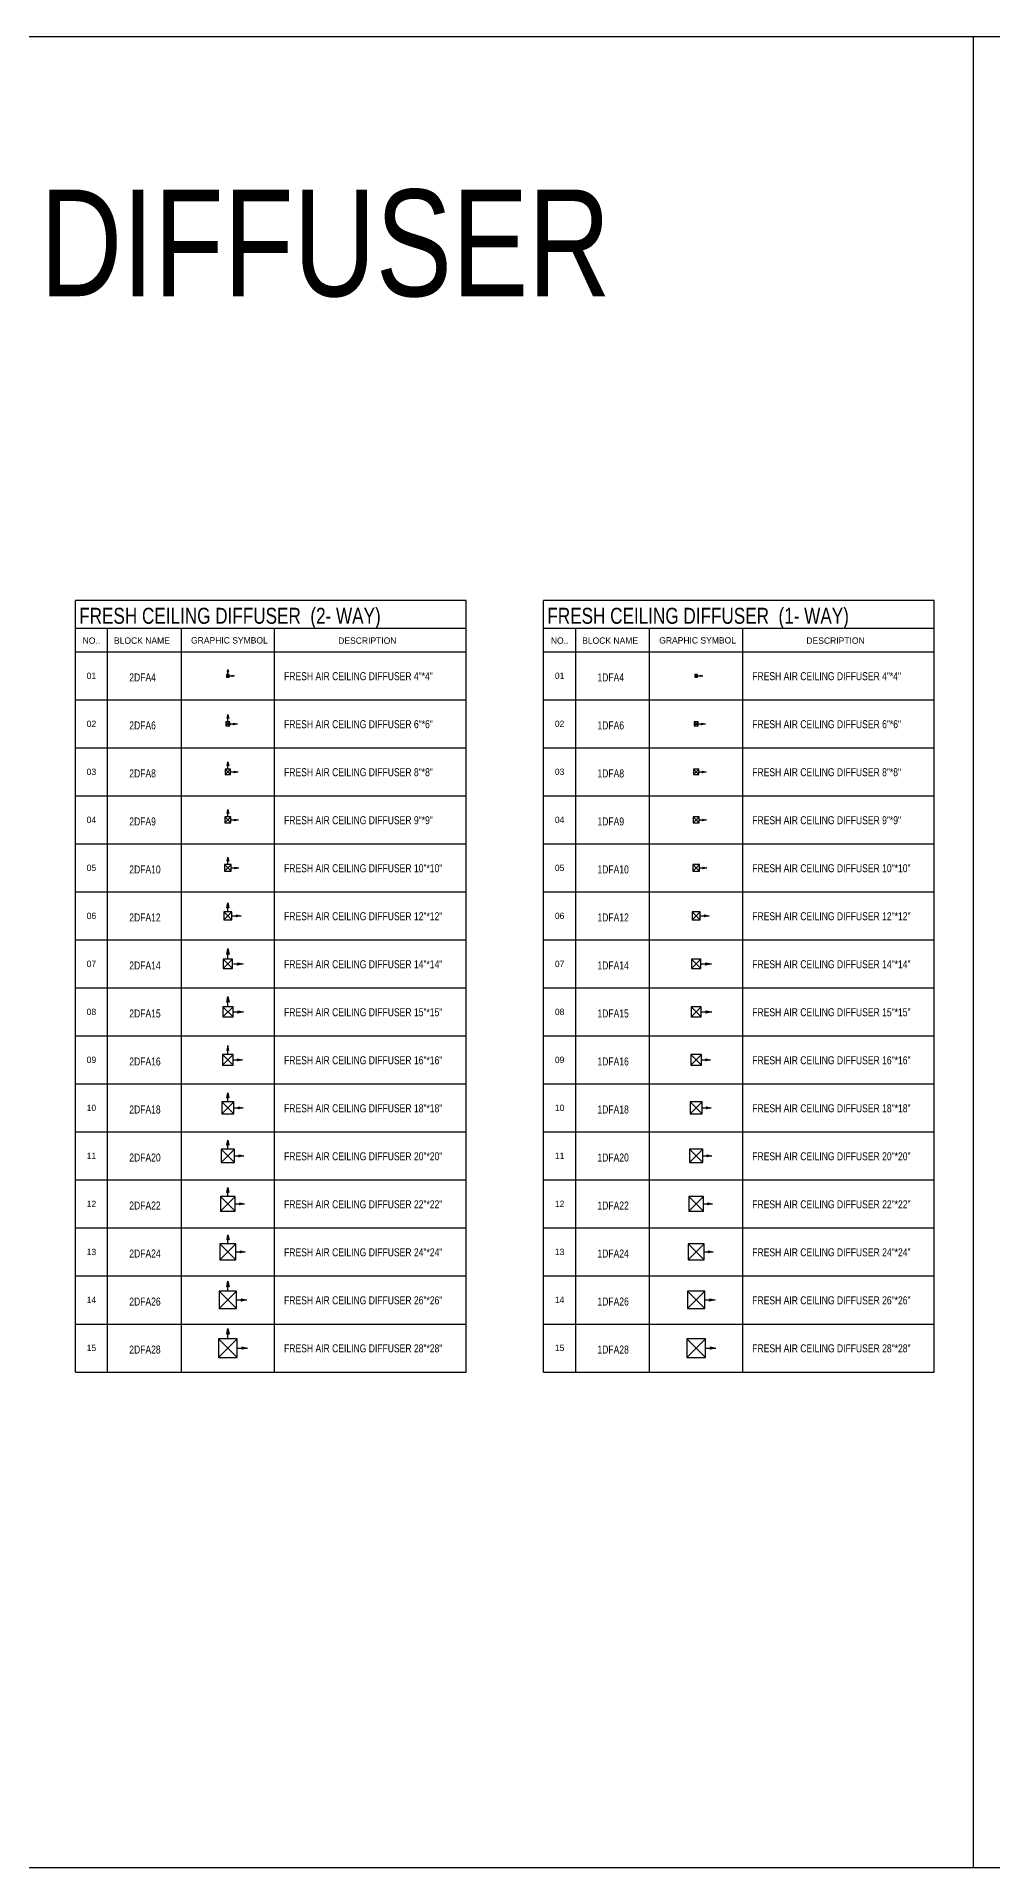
# Model space of a CAD drawing. Header units: millimetres. Extents: x 259256 to 648017, y 366981 to 480499.
# Drawn here: x 469895 to 505728, y 411861 to 480499 of the extents above; entities that cross this region are included whole.
import ezdxf
from ezdxf.enums import TextEntityAlignment as Align

# ---------------------------------------------------------------- set-up
doc = ezdxf.new("R2010")
doc.units = ezdxf.units.MM
doc.layers.get('0').update_dxf_attribs({"color": 254})
for name, color, linetype in [('11-F-A-DUCT', 11, 'Continuous'), ('40-REFERENCE-DRAWINGS-0-35', 40, 'Continuous'), ('FRESH GRILL', 13, 'Continuous')]:
    doc.layers.add(name, color=color, linetype=linetype)
doc.styles.add('STENCIL', font='stencil.shx')
doc.styles.add('style2', font='stencil.shx')

# ---------------------------------------------------------------- blocks, each defined once
blk = doc.blocks.new('2DFA4')
at = {"color": 13}
for p, q in [((50, 50), (-50, -50)), ((-50, 50), (50, -50)), ((-20, 144), (0, 244)), ((-20, 144), (0, 152)), ((0, 75), (0, 244)), ((0, 244), (20, 144)), ((20, 144), (0, 152)), ((75, 0), (244, 0)), ((144, 20), (244, 0)), ((144, 20), (152, 0)), ((144, -20), (152, 0)), ((244, 0), (144, -20))]:
    blk.add_line(p, q, dxfattribs=at)
at = {"color": 12}
blk.add_lwpolyline([(-50, -50), (50, -50), (50, 50), (-50, 50)], close=True, dxfattribs=at)
at = {"color": 13}
for points in [[(-20, 144), (0, 152), (0, 244)], [(20, 144), (0, 152), (0, 244)], [(144, 20), (152, 0), (244, 0)], [(144, -20), (152, 0), (244, 0)]]:
    blk.add_solid(points, dxfattribs=at)
blk = doc.blocks.new('2DFA6')
at = {"color": 13}
for p, q in [((75, 75), (-75, -75)), ((-75, 75), (75, -75)), ((-30, 203.125), (0, 353.125)), ((-30, 203.125), (0, 215.625)), ((0, 100), (0, 353.125)), ((0, 353.125), (30, 203.125)), ((30, 203.125), (0, 215.625)), ((100, 0), (353.125, 0)), ((203.125, 30), (353.125, 0)), ((203.125, 30), (215.625, 0)), ((203.125, -30), (215.625, 0)), ((353.125, 0), (203.125, -30))]:
    blk.add_line(p, q, dxfattribs=at)
at = {"color": 12}
blk.add_lwpolyline([(-75, -75), (75, -75), (75, 75), (-75, 75)], close=True, dxfattribs=at)
at = {"color": 13}
for points in [[(-30, 203.125), (0, 215.625), (0, 353.125)], [(30, 203.125), (0, 215.625), (0, 353.125)], [(203.125, 30), (215.625, 0), (353.125, 0)], [(203.125, -30), (215.625, 0), (353.125, 0)]]:
    blk.add_solid(points, dxfattribs=at)
blk = doc.blocks.new('2DFA8')
at = {"color": 13}
for p, q in [((100, 100), (-100, -100)), ((-100, 100), (100, -100)), ((-30, 228.125), (0, 378.125)), ((-30, 228.125), (0, 240.625)), ((0, 125), (0, 378.125)), ((0, 378.125), (30, 228.125)), ((30, 228.125), (0, 240.625)), ((125, 0), (378.125, 0)), ((228.125, 30), (378.125, 0)), ((228.125, 30), (240.625, 0)), ((228.125, -30), (240.625, 0)), ((378.125, 0), (228.125, -30))]:
    blk.add_line(p, q, dxfattribs=at)
at = {"color": 12}
blk.add_lwpolyline([(-100, -100), (100, -100), (100, 100), (-100, 100)], close=True, dxfattribs=at)
at = {"color": 13}
for points in [[(-30, 228.125), (0, 240.625), (0, 378.125)], [(30, 228.125), (0, 240.625), (0, 378.125)], [(228.125, 30), (240.625, 0), (378.125, 0)], [(228.125, -30), (240.625, 0), (378.125, 0)]]:
    blk.add_solid(points, dxfattribs=at)
blk = doc.blocks.new('2DFA10')
at = {"color": 13}
for p, q in [((125, 125), (-125, -125)), ((-125, 125), (125, -125)), ((-30, 253.125), (0, 403.125)), ((-30, 253.125), (0, 265.625)), ((0, 150), (0, 403.125)), ((0, 403.125), (30, 253.125)), ((30, 253.125), (0, 265.625)), ((150, 0), (403.125, 0)), ((253.125, 30), (403.125, 0)), ((253.125, 30), (265.625, 0)), ((253.125, -30), (265.625, 0)), ((403.125, 0), (253.125, -30))]:
    blk.add_line(p, q, dxfattribs=at)
at = {"color": 12}
blk.add_lwpolyline([(-125, -125), (125, -125), (125, 125), (-125, 125)], close=True, dxfattribs=at)
at = {"color": 13}
for points in [[(-30, 253.125), (0, 265.625), (0, 403.125)], [(30, 253.125), (0, 265.625), (0, 403.125)], [(253.125, 30), (265.625, 0), (403.125, 0)], [(253.125, -30), (265.625, 0), (403.125, 0)]]:
    blk.add_solid(points, dxfattribs=at)
blk = doc.blocks.new('2DFA12')
at = {"color": 13}
for p, q in [((150, 150), (-150, -150)), ((-150, 150), (150, -150)), ((-37.5, 303.90625), (0, 491.40625)), ((-37.5, 303.90625), (0, 319.53125)), ((0, 175), (0, 491.40625)), ((0, 491.40625), (37.5, 303.90625)), ((37.5, 303.90625), (0, 319.53125)), ((175, 0), (491.40625, 0)), ((303.90625, 37.5), (491.40625, 0)), ((303.90625, 37.5), (319.53125, 0)), ((303.90625, -37.5), (319.53125, 0)), ((491.40625, 0), (303.90625, -37.5))]:
    blk.add_line(p, q, dxfattribs=at)
at = {"color": 12}
blk.add_lwpolyline([(-150, -150), (150, -150), (150, 150), (-150, 150)], close=True, dxfattribs=at)
at = {"color": 13}
for points in [[(-37.5, 303.90625), (0, 319.53125), (0, 491.40625)], [(37.5, 303.90625), (0, 319.53125), (0, 491.40625)], [(303.90625, 37.5), (319.53125, 0), (491.40625, 0)], [(303.90625, -37.5), (319.53125, 0), (491.40625, 0)]]:
    blk.add_solid(points, dxfattribs=at)
blk = doc.blocks.new('2DFA14')
at = {"color": 13}
for p, q in [((175, 175), (-175, -175)), ((-175, 175), (175, -175)), ((-44, 355), (0, 573)), ((-44, 355), (0, 373)), ((0, 204), (0, 573)), ((0, 573), (44, 355)), ((44, 355), (0, 373)), ((204, 0), (573, 0)), ((355, 44), (573, 0)), ((355, 44), (373, 0)), ((355, -44), (373, 0)), ((573, 0), (355, -44))]:
    blk.add_line(p, q, dxfattribs=at)
at = {"color": 12}
blk.add_lwpolyline([(-175, -175), (175, -175), (175, 175), (-175, 175)], close=True, dxfattribs=at)
at = {"color": 13}
for points in [[(-44, 355), (0, 373), (0, 573)], [(44, 355), (0, 373), (0, 573)], [(355, 44), (373, 0), (573, 0)], [(355, -44), (373, 0), (573, 0)]]:
    blk.add_solid(points, dxfattribs=at)
blk = doc.blocks.new('2DFA16')
at = {"color": 13}
for p, q in [((200, 200), (-200, -200)), ((-200, 200), (200, -200)), ((0, 541.40625), (-37.5, 353.90625)), ((-37.5, 353.90625), (0, 369.53125)), ((0, 225), (0, 541.40625)), ((37.5, 353.90625), (0, 541.40625)), ((37.5, 353.90625), (0, 369.53125)), ((225, 0), (541.40625, 0)), ((353.90625, 37.5), (541.40625, 0)), ((353.90625, 37.5), (369.53125, 0)), ((353.90625, -37.5), (369.53125, 0)), ((541.40625, 0), (353.90625, -37.5))]:
    blk.add_line(p, q, dxfattribs=at)
at = {"color": 12}
blk.add_lwpolyline([(-200, -200), (200, -200), (200, 200), (-200, 200)], close=True, dxfattribs=at)
at = {"color": 13}
for points in [[(-37.5, 353.90625), (0, 369.53125), (0, 541.40625)], [(37.5, 353.90625), (0, 369.53125), (0, 541.40625)], [(353.90625, 37.5), (369.53125, 0), (541.40625, 0)], [(353.90625, -37.5), (369.53125, 0), (541.40625, 0)]]:
    blk.add_solid(points, dxfattribs=at)
blk = doc.blocks.new('2DFA18')
at = {"color": 13}
for p, q in [((225, 225), (-225, -225)), ((-225, 225), (225, -225)), ((-37.5, 378.90625), (0, 566.40625)), ((-37.5, 378.90625), (0, 394.53125)), ((0, 250), (0, 566.40625)), ((0, 566.40625), (37.5, 378.90625)), ((37.5, 378.90625), (0, 394.53125)), ((250, 0), (566.40625, 0)), ((378.90625, 37.5), (566.40625, 0)), ((378.90625, 37.5), (394.53125, 0)), ((378.90625, -37.5), (394.53125, 0)), ((566.40625, 0), (378.90625, -37.5))]:
    blk.add_line(p, q, dxfattribs=at)
at = {"color": 12}
blk.add_lwpolyline([(-225, -225), (225, -225), (225, 225), (-225, 225)], close=True, dxfattribs=at)
at = {"color": 13}
for points in [[(-37.5, 378.90625), (0, 394.53125), (0, 566.40625)], [(37.5, 378.90625), (0, 394.53125), (0, 566.40625)], [(378.90625, 37.5), (394.53125, 0), (566.40625, 0)], [(378.90625, -37.5), (394.53125, 0), (566.40625, 0)]]:
    blk.add_solid(points, dxfattribs=at)
blk = doc.blocks.new('2DFA20')
at = {"color": 13}
for p, q in [((250, 250), (-250, -250)), ((-250, 250), (250, -250)), ((-37.5, 403.90625), (0, 591.40625)), ((-37.5, 403.90625), (0, 419.53125)), ((0, 275), (0, 591.40625)), ((0, 591.40625), (37.5, 403.90625)), ((37.5, 403.90625), (0, 419.53125)), ((275, 0), (591.40625, 0)), ((403.90625, 37.5), (591.40625, 0)), ((403.90625, 37.5), (419.53125, 0)), ((403.90625, -37.5), (419.53125, 0)), ((591.40625, 0), (403.90625, -37.5))]:
    blk.add_line(p, q, dxfattribs=at)
at = {"color": 12}
blk.add_lwpolyline([(-250, -250), (250, -250), (250, 250), (-250, 250)], close=True, dxfattribs=at)
at = {"color": 13}
for points in [[(-37.5, 403.90625), (0, 419.53125), (0, 591.40625)], [(37.5, 403.90625), (0, 419.53125), (0, 591.40625)], [(403.90625, 37.5), (419.53125, 0), (591.40625, 0)], [(403.90625, -37.5), (419.53125, 0), (591.40625, 0)]]:
    blk.add_solid(points, dxfattribs=at)
blk = doc.blocks.new('2DFA22')
at = {"color": 13}
for p, q in [((275, 275), (-275, -275)), ((-275, 275), (275, -275)), ((-37.5, 428.90625), (0, 616.40625)), ((-37.5, 428.90625), (0, 444.53125)), ((0, 300), (0, 616.40625)), ((0, 616.40625), (37.5, 428.90625)), ((37.5, 428.90625), (0, 444.53125)), ((300, 0), (616.40625, 0)), ((428.90625, 37.5), (616.40625, 0)), ((428.90625, 37.5), (444.53125, 0)), ((428.90625, -37.5), (444.53125, 0)), ((616.40625, 0), (428.90625, -37.5))]:
    blk.add_line(p, q, dxfattribs=at)
at = {"color": 12}
blk.add_lwpolyline([(-275, -275), (275, -275), (275, 275), (-275, 275)], close=True, dxfattribs=at)
at = {"color": 13}
for points in [[(-37.5, 428.90625), (0, 444.53125), (0, 616.40625)], [(37.5, 428.90625), (0, 444.53125), (0, 616.40625)], [(428.90625, 37.5), (444.53125, 0), (616.40625, 0)], [(428.90625, -37.5), (444.53125, 0), (616.40625, 0)]]:
    blk.add_solid(points, dxfattribs=at)
blk = doc.blocks.new('2DFA24')
at = {"color": 13}
for p, q in [((300, 300), (-300, -300)), ((-300, 300), (300, -300)), ((-37, 454), (0, 641)), ((-37, 454), (0, 470)), ((0, 325), (0, 641)), ((0, 641), (38, 454)), ((38, 454), (0, 470)), ((325, 0), (641, 0)), ((454, 38), (641, 0)), ((454, 38), (470, 0)), ((454, -37), (470, 0)), ((641, 0), (454, -37))]:
    blk.add_line(p, q, dxfattribs=at)
at = {"color": 12}
blk.add_lwpolyline([(-300, -300), (300, -300), (300, 300), (-300, 300)], close=True, dxfattribs=at)
at = {"color": 13}
for points in [[(-37, 454), (0, 470), (0, 641)], [(38, 454), (0, 470), (0, 641)], [(454, 38), (470, 0), (641, 0)], [(454, -37), (470, 0), (641, 0)]]:
    blk.add_solid(points, dxfattribs=at)
blk = doc.blocks.new('2DFA26')
at = {"color": 13}
for p, q in [((-42, 495), (0, 706)), ((0, 350), (0, 706)), ((0, 706), (42, 495)), ((325, 325), (-325, -325)), ((-325, 325), (325, -325)), ((-42, 495), (0, 513)), ((42, 495), (0, 513)), ((350, 0), (706, 0)), ((495, 42), (706, 0)), ((495, 42), (513, 0)), ((495, -42), (513, 0)), ((706, 0), (495, -42))]:
    blk.add_line(p, q, dxfattribs=at)
at = {"color": 12}
blk.add_lwpolyline([(-325, -325), (325, -325), (325, 325), (-325, 325)], close=True, dxfattribs=at)
at = {"color": 13}
for points in [[(-42, 495), (0, 513), (0, 706)], [(42, 495), (0, 513), (0, 706)], [(495, 42), (513, 0), (706, 0)], [(495, -42), (513, 0), (706, 0)]]:
    blk.add_solid(points, dxfattribs=at)
blk = doc.blocks.new('2DFA28')
at = {"color": 13}
for p, q in [((-42, 520), (0, 731)), ((0, 375), (0, 731)), ((0, 731), (42, 520)), ((350, 350), (-350, -350)), ((-350, 350), (350, -350)), ((-42, 520), (0, 538)), ((42, 520), (0, 538)), ((375, 0), (731, 0)), ((520, 42), (731, 0)), ((520, 42), (538, 0)), ((520, -42), (538, 0)), ((731, 0), (520, -42))]:
    blk.add_line(p, q, dxfattribs=at)
at = {"color": 12}
blk.add_lwpolyline([(-350, -350), (350, -350), (350, 350), (-350, 350)], close=True, dxfattribs=at)
at = {"color": 13}
for points in [[(-42, 520), (0, 538), (0, 731)], [(42, 520), (0, 538), (0, 731)], [(520, 42), (538, 0), (731, 0)], [(520, -42), (538, 0), (731, 0)]]:
    blk.add_solid(points, dxfattribs=at)
blk = doc.blocks.new('1DFA4')
at = {"color": 13}
for p, q in [((50, 50), (-50, -50)), ((-50, 50), (50, -50)), ((75, 0), (244, 0)), ((144, 20), (244, 0)), ((144, 20), (152, 0)), ((144, -20), (152, 0)), ((244, 0), (144, -20))]:
    blk.add_line(p, q, dxfattribs=at)
at = {"color": 12}
blk.add_lwpolyline([(-50, -50), (50, -50), (50, 50), (-50, 50)], close=True, dxfattribs=at)
at = {"color": 13}
for points in [[(144, 20), (152, 0), (244, 0)], [(144, -20), (152, 0), (244, 0)]]:
    blk.add_solid(points, dxfattribs=at)
blk = doc.blocks.new('1DFA6')
at = {"color": 13}
for p, q in [((75, 75), (-75, -75)), ((-75, 75), (75, -75)), ((100, 0), (353.125, 0)), ((203.125, 30), (353.125, 0)), ((203.125, 30), (215.625, 0)), ((203.125, -30), (215.625, 0)), ((353.125, 0), (203.125, -30))]:
    blk.add_line(p, q, dxfattribs=at)
at = {"color": 12}
blk.add_lwpolyline([(-75, -75), (75, -75), (75, 75), (-75, 75)], close=True, dxfattribs=at)
at = {"color": 13}
for points in [[(203.125, 30), (215.625, 0), (353.125, 0)], [(203.125, -30), (215.625, 0), (353.125, 0)]]:
    blk.add_solid(points, dxfattribs=at)
blk = doc.blocks.new('1DFA8')
at = {"color": 13}
for p, q in [((100, 100), (-100, -100)), ((-100, 100), (100, -100)), ((125, 0), (378.125, 0)), ((228.125, 30), (378.125, 0)), ((228.125, 30), (240.625, 0)), ((228.125, -30), (240.625, 0)), ((378.125, 0), (228.125, -30))]:
    blk.add_line(p, q, dxfattribs=at)
at = {"color": 12}
blk.add_lwpolyline([(-100, -100), (100, -100), (100, 100), (-100, 100)], close=True, dxfattribs=at)
at = {"color": 13}
for points in [[(228.125, 30), (240.625, 0), (378.125, 0)], [(228.125, -30), (240.625, 0), (378.125, 0)]]:
    blk.add_solid(points, dxfattribs=at)
blk = doc.blocks.new('1DFA10')
at = {"color": 13}
for p, q in [((125, 125), (-125, -125)), ((-125, 125), (125, -125)), ((150, 0), (403.125, 0)), ((253.125, 30), (403.125, 0)), ((253.125, 30), (265.625, 0)), ((253.125, -30), (265.625, 0)), ((403.125, 0), (253.125, -30))]:
    blk.add_line(p, q, dxfattribs=at)
at = {"color": 12}
blk.add_lwpolyline([(-125, -125), (125, -125), (125, 125), (-125, 125)], close=True, dxfattribs=at)
at = {"color": 13}
for points in [[(253.125, 30), (265.625, 0), (403.125, 0)], [(253.125, -30), (265.625, 0), (403.125, 0)]]:
    blk.add_solid(points, dxfattribs=at)
blk = doc.blocks.new('1DFA12')
at = {"color": 13}
for p, q in [((150, 150), (-150, -150)), ((-150, 150), (150, -150)), ((175, 0), (491.40625, 0)), ((303.90625, 37.5), (491.40625, 0)), ((303.90625, 37.5), (319.53125, 0)), ((303.90625, -37.5), (319.53125, 0)), ((491.40625, 0), (303.90625, -37.5))]:
    blk.add_line(p, q, dxfattribs=at)
at = {"color": 12}
blk.add_lwpolyline([(-150, -150), (150, -150), (150, 150), (-150, 150)], close=True, dxfattribs=at)
at = {"color": 13}
for points in [[(303.90625, 37.5), (319.53125, 0), (491.40625, 0)], [(303.90625, -37.5), (319.53125, 0), (491.40625, 0)]]:
    blk.add_solid(points, dxfattribs=at)
blk = doc.blocks.new('1DFA14')
at = {"color": 13}
for p, q in [((175, 175), (-175, -175)), ((-175, 175), (175, -175)), ((204, 0), (573, 0)), ((355, 44), (573, 0)), ((355, 44), (373, 0)), ((355, -44), (373, 0)), ((573, 0), (355, -44))]:
    blk.add_line(p, q, dxfattribs=at)
at = {"color": 12}
blk.add_lwpolyline([(-175, -175), (175, -175), (175, 175), (-175, 175)], close=True, dxfattribs=at)
at = {"color": 13}
for points in [[(355, 44), (373, 0), (573, 0)], [(355, -44), (373, 0), (573, 0)]]:
    blk.add_solid(points, dxfattribs=at)
blk = doc.blocks.new('1DFA16')
at = {"color": 13}
for p, q in [((200, 200), (-200, -200)), ((-200, 200), (200, -200)), ((225, 0), (541.40625, 0)), ((353.90625, 37.5), (541.40625, 0)), ((353.90625, 37.5), (369.53125, 0)), ((353.90625, -37.5), (369.53125, 0)), ((541.40625, 0), (353.90625, -37.5))]:
    blk.add_line(p, q, dxfattribs=at)
at = {"color": 12}
blk.add_lwpolyline([(-200, -200), (200, -200), (200, 200), (-200, 200)], close=True, dxfattribs=at)
at = {"color": 13}
for points in [[(353.90625, 37.5), (369.53125, 0), (541.40625, 0)], [(353.90625, -37.5), (369.53125, 0), (541.40625, 0)]]:
    blk.add_solid(points, dxfattribs=at)
blk = doc.blocks.new('1DFA18')
at = {"color": 13}
for p, q in [((225, 225), (-225, -225)), ((-225, 225), (225, -225)), ((250, 0), (566.40625, 0)), ((378.90625, 37.5), (566.40625, 0)), ((378.90625, 37.5), (394.53125, 0)), ((378.90625, -37.5), (394.53125, 0)), ((566.40625, 0), (378.90625, -37.5))]:
    blk.add_line(p, q, dxfattribs=at)
at = {"color": 12}
blk.add_lwpolyline([(-225, -225), (225, -225), (225, 225), (-225, 225)], close=True, dxfattribs=at)
at = {"color": 13}
for points in [[(378.90625, 37.5), (394.53125, 0), (566.40625, 0)], [(378.90625, -37.5), (394.53125, 0), (566.40625, 0)]]:
    blk.add_solid(points, dxfattribs=at)
blk = doc.blocks.new('1DFA20')
at = {"color": 13}
for p, q in [((250, 250), (-250, -250)), ((-250, 250), (250, -250)), ((275, 0), (591.40625, 0)), ((403.90625, 37.5), (591.40625, 0)), ((403.90625, 37.5), (419.53125, 0)), ((403.90625, -37.5), (419.53125, 0)), ((591.40625, 0), (403.90625, -37.5))]:
    blk.add_line(p, q, dxfattribs=at)
at = {"color": 12}
blk.add_lwpolyline([(-250, -250), (250, -250), (250, 250), (-250, 250)], close=True, dxfattribs=at)
at = {"color": 13}
for points in [[(403.90625, 37.5), (419.53125, 0), (591.40625, 0)], [(403.90625, -37.5), (419.53125, 0), (591.40625, 0)]]:
    blk.add_solid(points, dxfattribs=at)
blk = doc.blocks.new('1DFA22')
at = {"color": 13}
for p, q in [((275, 275), (-275, -275)), ((-275, 275), (275, -275)), ((300, 0), (616.40625, 0)), ((428.90625, 37.5), (616.40625, 0)), ((428.90625, 37.5), (444.53125, 0)), ((428.90625, -37.5), (444.53125, 0)), ((616.40625, 0), (428.90625, -37.5))]:
    blk.add_line(p, q, dxfattribs=at)
at = {"color": 12}
blk.add_lwpolyline([(-275, -275), (275, -275), (275, 275), (-275, 275)], close=True, dxfattribs=at)
at = {"color": 13}
for points in [[(428.90625, 37.5), (444.53125, 0), (616.40625, 0)], [(428.90625, -37.5), (444.53125, 0), (616.40625, 0)]]:
    blk.add_solid(points, dxfattribs=at)
blk = doc.blocks.new('1DFA24')
at = {"color": 13}
for p, q in [((300, 300), (-300, -300)), ((-300, 300), (300, -300)), ((325, 0), (641, 0)), ((454, 38), (641, 0)), ((454, 38), (470, 0)), ((454, -37), (470, 0)), ((641, 0), (454, -37))]:
    blk.add_line(p, q, dxfattribs=at)
at = {"color": 12}
blk.add_lwpolyline([(-300, -300), (300, -300), (300, 300), (-300, 300)], close=True, dxfattribs=at)
at = {"color": 13}
for points in [[(454, 38), (470, 0), (641, 0)], [(454, -37), (470, 0), (641, 0)]]:
    blk.add_solid(points, dxfattribs=at)
blk = doc.blocks.new('1DFA26')
at = {"color": 13}
for p, q in [((325, 325), (-325, -325)), ((-325, 325), (325, -325)), ((350, 0), (706, 0)), ((495, 42), (706, 0)), ((495, 42), (513, 0)), ((495, -42), (513, 0)), ((706, 0), (495, -42))]:
    blk.add_line(p, q, dxfattribs=at)
at = {"color": 12}
blk.add_lwpolyline([(-325, -325), (325, -325), (325, 325), (-325, 325)], close=True, dxfattribs=at)
at = {"color": 13}
for points in [[(495, 42), (513, 0), (706, 0)], [(495, -42), (513, 0), (706, 0)]]:
    blk.add_solid(points, dxfattribs=at)
blk = doc.blocks.new('1DFA28')
at = {"color": 13}
for p, q in [((350, 350), (-350, -350)), ((-350, 350), (350, -350)), ((375, 0), (731, 0)), ((520, 42), (731, 0)), ((520, 42), (538, 0)), ((520, -42), (538, 0)), ((731, 0), (520, -42))]:
    blk.add_line(p, q, dxfattribs=at)
at = {"color": 12}
blk.add_lwpolyline([(-350, -350), (350, -350), (350, 350), (-350, 350)], close=True, dxfattribs=at)
at = {"color": 13}
for points in [[(520, 42), (538, 0), (731, 0)], [(520, -42), (538, 0), (731, 0)]]:
    blk.add_solid(points, dxfattribs=at)
blk = doc.blocks.new('2DFA9')
at = {"color": 13}
for p, q in [((112.5, 112.5), (-112.5, -112.5)), ((-112.5, 112.5), (112.5, -112.5)), ((-30, 240.625), (0, 390.625)), ((-30, 240.625), (0, 253.125)), ((0, 137.5), (0, 390.625)), ((0, 390.625), (30, 240.625)), ((30, 240.625), (0, 253.125)), ((137.5, 0), (390.625, 0)), ((240.625, 30), (390.625, 0)), ((240.625, 30), (253.125, 0)), ((240.625, -30), (253.125, 0)), ((390.625, 0), (240.625, -30))]:
    blk.add_line(p, q, dxfattribs=at)
at = {"color": 12}
blk.add_lwpolyline([(-112.5, -112.5), (112.5, -112.5), (112.5, 112.5), (-112.5, 112.5)], close=True, dxfattribs=at)
at = {"color": 13}
for points in [[(-30, 240.625), (0, 253.125), (0, 390.625)], [(30, 240.625), (0, 253.125), (0, 390.625)], [(240.625, 30), (253.125, 0), (390.625, 0)], [(240.625, -30), (253.125, 0), (390.625, 0)]]:
    blk.add_solid(points, dxfattribs=at)
blk = doc.blocks.new('2DFA15')
at = {"color": 13}
for p, q in [((188, 188), (-188, -188)), ((-188, 188), (188, -188)), ((-44, 363), (0, 582)), ((-44, 363), (0, 381)), ((0, 212), (0, 582)), ((0, 582), (44, 363)), ((44, 363), (0, 381)), ((212, 0), (582, 0)), ((363, 44), (582, 0)), ((363, 44), (381, 0)), ((363, -44), (381, 0)), ((582, 0), (363, -44))]:
    blk.add_line(p, q, dxfattribs=at)
at = {"color": 12}
blk.add_lwpolyline([(-188, -188), (188, -188), (188, 188), (-188, 188)], close=True, dxfattribs=at)
at = {"color": 13}
for points in [[(-44, 363), (0, 381), (0, 582)], [(44, 363), (0, 381), (0, 582)], [(363, 44), (381, 0), (582, 0)], [(363, -44), (381, 0), (582, 0)]]:
    blk.add_solid(points, dxfattribs=at)
blk = doc.blocks.new('1DFA15')
at = {"color": 13}
for p, q in [((188, 188), (-188, -188)), ((-188, 188), (188, -188)), ((212, 0), (582, 0)), ((363, 44), (582, 0)), ((363, 44), (381, 0)), ((363, -44), (381, 0)), ((582, 0), (363, -44))]:
    blk.add_line(p, q, dxfattribs=at)
at = {"color": 12}
blk.add_lwpolyline([(-188, -188), (188, -188), (188, 188), (-188, 188)], close=True, dxfattribs=at)
at = {"color": 13}
for points in [[(363, 44), (381, 0), (582, 0)], [(363, -44), (381, 0), (582, 0)]]:
    blk.add_solid(points, dxfattribs=at)
blk = doc.blocks.new('1DFA9')
at = {"color": 13}
for p, q in [((112.5, 112.5), (-112.5, -112.5)), ((-112.5, 112.5), (112.5, -112.5)), ((137.5, 0), (390.625, 0)), ((240.625, 30), (390.625, 0)), ((240.625, 30), (253.125, 0)), ((240.625, -30), (253.125, 0)), ((390.625, 0), (240.625, -30))]:
    blk.add_line(p, q, dxfattribs=at)
at = {"color": 12}
blk.add_lwpolyline([(-112.5, -112.5), (112.5, -112.5), (112.5, 112.5), (-112.5, 112.5)], close=True, dxfattribs=at)
at = {"color": 13}
for points in [[(240.625, 30), (253.125, 0), (390.625, 0)], [(240.625, -30), (253.125, 0), (390.625, 0)]]:
    blk.add_solid(points, dxfattribs=at)

msp = doc.modelspace()

# ---------------------------------------------------------------- linework, layer by layer
at = {"layer": '11-F-A-DUCT'}
for p, q in [((259256, 480499), (505002, 480499)), ((364576, 480499), (648017, 480499)), ((505002, 480499), (505002, 411861)), ((259256, 411861), (505002, 411861)), ((364576, 411861), (648017, 411861))]:
    msp.add_line(p, q, dxfattribs=at)
at = {"layer": 'FRESH GRILL'}
for p, q in [((471349, 430433), (471349, 459358)), ((485995, 430433), (485995, 459358)), ((488902, 430433), (488902, 459358)), ((503548, 430433), (503548, 459358)), ((471349, 458327), (485995, 458327)), ((472544, 458327), (472544, 430433)), ((475323, 430433), (475323, 458327)), ((478817, 430433), (478817, 458327)), ((488902, 458327), (503548, 458327)), ((490097, 458327), (490097, 430433)), ((492876, 430433), (492876, 458327)), ((496370, 430433), (496370, 458327)), ((471349, 457433), (485995, 457433)), ((488902, 457433), (503548, 457433)), ((471349, 455633), (485995, 455633)), ((488902, 455633), (503548, 455633)), ((471349, 453833), (485995, 453833)), ((488902, 453833), (503548, 453833)), ((471349, 452033), (485995, 452033)), ((488902, 452033), (503548, 452033)), ((471349, 450233), (485995, 450233)), ((488902, 450233), (503548, 450233)), ((471349, 448433), (485995, 448433)), ((488902, 448433), (503548, 448433)), ((471349, 446633), (485995, 446633)), ((488902, 446633), (503548, 446633)), ((471349, 444833), (485995, 444833)), ((488902, 444833), (503548, 444833)), ((471349, 443033), (485995, 443033)), ((488902, 443033), (503548, 443033)), ((471349, 441233), (485995, 441233)), ((488902, 441233), (503548, 441233)), ((471349, 439433), (485995, 439433)), ((488902, 439433), (503548, 439433)), ((471349, 437633), (485995, 437633)), ((488902, 437633), (503548, 437633)), ((471349, 435833), (485995, 435833)), ((488902, 435833), (503548, 435833)), ((471349, 434033), (485995, 434033)), ((488902, 434033), (503548, 434033)), ((471349, 432233), (485995, 432233)), ((488902, 432233), (503548, 432233)), ((471349, 430433), (485995, 430433)), ((488902, 430433), (503548, 430433))]:
    msp.add_line(p, q, dxfattribs=at)
for points in [[(485995, 459358), (471349, 459358)], [(503548, 459358), (488902, 459358)]]:
    msp.add_lwpolyline(points, dxfattribs=at)

# ---------------------------------------------------------------- block references
for name, p in [('2DFA4', (477070, 456533)), ('1DFA4', (494623, 456533)), ('2DFA6', (477070, 454733)), ('1DFA6', (494623, 454733)), ('2DFA8', (477070, 452933)), ('1DFA8', (494623, 452933)), ('2DFA9', (477070, 451133)), ('1DFA9', (494623, 451133)), ('2DFA10', (477070, 449333)), ('1DFA10', (494623, 449333)), ('2DFA12', (477070, 447533)), ('1DFA12', (494623, 447533)), ('2DFA14', (477070, 445733)), ('1DFA14', (494623, 445733)), ('2DFA15', (477070, 443933)), ('1DFA15', (494623, 443933)), ('2DFA16', (477070, 442133)), ('1DFA16', (494623, 442133)), ('2DFA18', (477070, 440333)), ('1DFA18', (494623, 440333)), ('2DFA20', (477070, 438533)), ('1DFA20', (494623, 438533)), ('2DFA22', (477070, 436733)), ('1DFA22', (494623, 436733)), ('2DFA24', (477070, 434933)), ('1DFA24', (494623, 434933)), ('2DFA26', (477070, 433133)), ('1DFA26', (494623, 433133)), ('2DFA28', (477070, 431333)), ('1DFA28', (494623, 431333))]:
    msp.add_blockref(name, p, dxfattribs=at)

# ---------------------------------------------------------------- texts
at = {"layer": '40-REFERENCE-DRAWINGS-0-35', "lineweight": 35, "style": 'STENCIL', "width": 0.8}
msp.add_text('FRESH CEILING DIFFUSER', height=4000, dxfattribs=at).set_placement((436015, 470766))
at = {"layer": 'FRESH GRILL', "lineweight": 35, "style": 'STENCIL', "width": 0.8}
for s, p in [('FRESH CEILING DIFFUSER  (2- WAY)', (471491, 458485)), ('FRESH CEILING DIFFUSER  (1- WAY)', (489044, 458485))]:
    msp.add_text(s, height=600, dxfattribs=at).set_placement(p)
at = {"layer": 'FRESH GRILL', "lineweight": 35, "style": 'STENCIL'}
for s, height, p in [('NO..', 239.1, (471950, 457854)), ('BLOCK NAME', 239.1, (473844, 457854)), ('GRAPHIC SYMBOL', 239.06, (477123, 457865)), ('DESCRIPTION', 239.06, (482295, 457854)), ('NO..', 239.1, (489503, 457854)), ('BLOCK NAME', 239.1, (491397, 457854)), ('GRAPHIC SYMBOL', 239.06, (494676, 457865)), ('DESCRIPTION', 239.06, (499848, 457854))]:
    msp.add_text(s, height=height, dxfattribs=at).set_placement(p, align=Align.MIDDLE)
at = {"layer": 'FRESH GRILL', "color": 4, "style": 'STENCIL'}
for s, p in [('01', (471950, 456536)), ('01', (489503, 456536)), ('02', (471950, 454736)), ('02', (489503, 454736)), ('03', (471950, 452936)), ('03', (489503, 452936)), ('04', (471950, 451136)), ('04', (489503, 451136)), ('05', (471950, 449336)), ('05', (489503, 449336)), ('06', (471950, 447536)), ('06', (489503, 447536)), ('07', (471950, 445736)), ('07', (489503, 445736)), ('08', (471950, 443936)), ('08', (489503, 443936)), ('09', (471950, 442136)), ('09', (489503, 442136)), ('10', (471950, 440336)), ('10', (489503, 440336)), ('11', (471950, 438536)), ('11', (489503, 438536)), ('12', (471950, 436736)), ('12', (489503, 436736)), ('13', (471950, 434936)), ('13', (489503, 434936)), ('14', (471950, 433136)), ('14', (489503, 433136)), ('15', (471950, 431336)), ('15', (489503, 431336))]:
    msp.add_text(s, height=239.1, dxfattribs=at).set_placement(p, align=Align.MIDDLE)
at = {"layer": 'FRESH GRILL', "color": 4, "style": 'style2', "width": 0.8}
for s, p in [('2DFA4', (473368, 456325)), ('FRESH AIR CEILING DIFFUSER 4"*4"', (479173, 456371)), ('1DFA4', (490921, 456325)), ('FRESH AIR CEILING DIFFUSER 4"*4"', (496726, 456371)), ('2DFA6', (473368, 454525)), ('FRESH AIR CEILING DIFFUSER 6"*6" ', (479173, 454571)), ('1DFA6', (490921, 454525)), ('FRESH AIR CEILING DIFFUSER 6"*6" ', (496726, 454571)), ('2DFA8', (473368, 452725)), ('FRESH AIR CEILING DIFFUSER 8"*8"', (479173, 452771)), ('1DFA8', (490921, 452725)), ('FRESH AIR CEILING DIFFUSER 8"*8"', (496726, 452771)), ('2DFA9', (473368, 450925)), ('FRESH AIR CEILING DIFFUSER 9"*9"', (479173, 450971)), ('1DFA9', (490921, 450925)), ('FRESH AIR CEILING DIFFUSER 9"*9"', (496726, 450971)), ('2DFA10', (473368, 449125)), ('FRESH AIR CEILING DIFFUSER 10"*10"', (479173, 449171)), ('1DFA10', (490921, 449125)), ('FRESH AIR CEILING DIFFUSER 10"*10"', (496726, 449171)), ('2DFA12', (473368, 447325)), ('FRESH AIR CEILING DIFFUSER 12"*12"', (479173, 447371)), ('1DFA12', (490921, 447325)), ('FRESH AIR CEILING DIFFUSER 12"*12"', (496726, 447371)), ('2DFA14', (473368, 445525)), ('FRESH AIR CEILING DIFFUSER 14"*14"', (479173, 445571)), ('1DFA14', (490921, 445525)), ('FRESH AIR CEILING DIFFUSER 14"*14"', (496726, 445571)), ('2DFA15', (473368, 443725)), ('FRESH AIR CEILING DIFFUSER 15"*15"', (479173, 443771)), ('1DFA15', (490921, 443725)), ('FRESH AIR CEILING DIFFUSER 15"*15"', (496726, 443771)), ('2DFA16', (473368, 441925)), ('FRESH AIR CEILING DIFFUSER 16"*16"', (479173, 441971)), ('1DFA16', (490921, 441925)), ('FRESH AIR CEILING DIFFUSER 16"*16"', (496726, 441971)), ('2DFA18', (473368, 440125)), ('FRESH AIR CEILING DIFFUSER 18"*18"', (479173, 440171)), ('1DFA18', (490921, 440125)), ('FRESH AIR CEILING DIFFUSER 18"*18"', (496726, 440171)), ('2DFA20', (473368, 438325)), ('FRESH AIR CEILING DIFFUSER 20"*20"', (479173, 438371)), ('1DFA20', (490921, 438325)), ('FRESH AIR CEILING DIFFUSER 20"*20"', (496726, 438371)), ('2DFA22', (473368, 436525)), ('FRESH AIR CEILING DIFFUSER 22"*22"', (479173, 436571)), ('1DFA22', (490921, 436525)), ('FRESH AIR CEILING DIFFUSER 22"*22"', (496726, 436571)), ('2DFA24', (473368, 434725)), ('FRESH AIR CEILING DIFFUSER 24"*24"', (479173, 434771)), ('1DFA24', (490921, 434725)), ('FRESH AIR CEILING DIFFUSER 24"*24"', (496726, 434771)), ('2DFA26', (473368, 432925)), ('FRESH AIR CEILING DIFFUSER 26"*26"', (479173, 432971)), ('1DFA26', (490921, 432925)), ('FRESH AIR CEILING DIFFUSER 26"*26"', (496726, 432971)), ('2DFA28', (473368, 431125)), ('FRESH AIR CEILING DIFFUSER 28"*28"', (479173, 431171)), ('1DFA28', (490921, 431125)), ('FRESH AIR CEILING DIFFUSER 28"*28"', (496726, 431171))]:
    msp.add_text(s, height=300, dxfattribs=at).set_placement(p)

doc.saveas('drawing.dxf')
